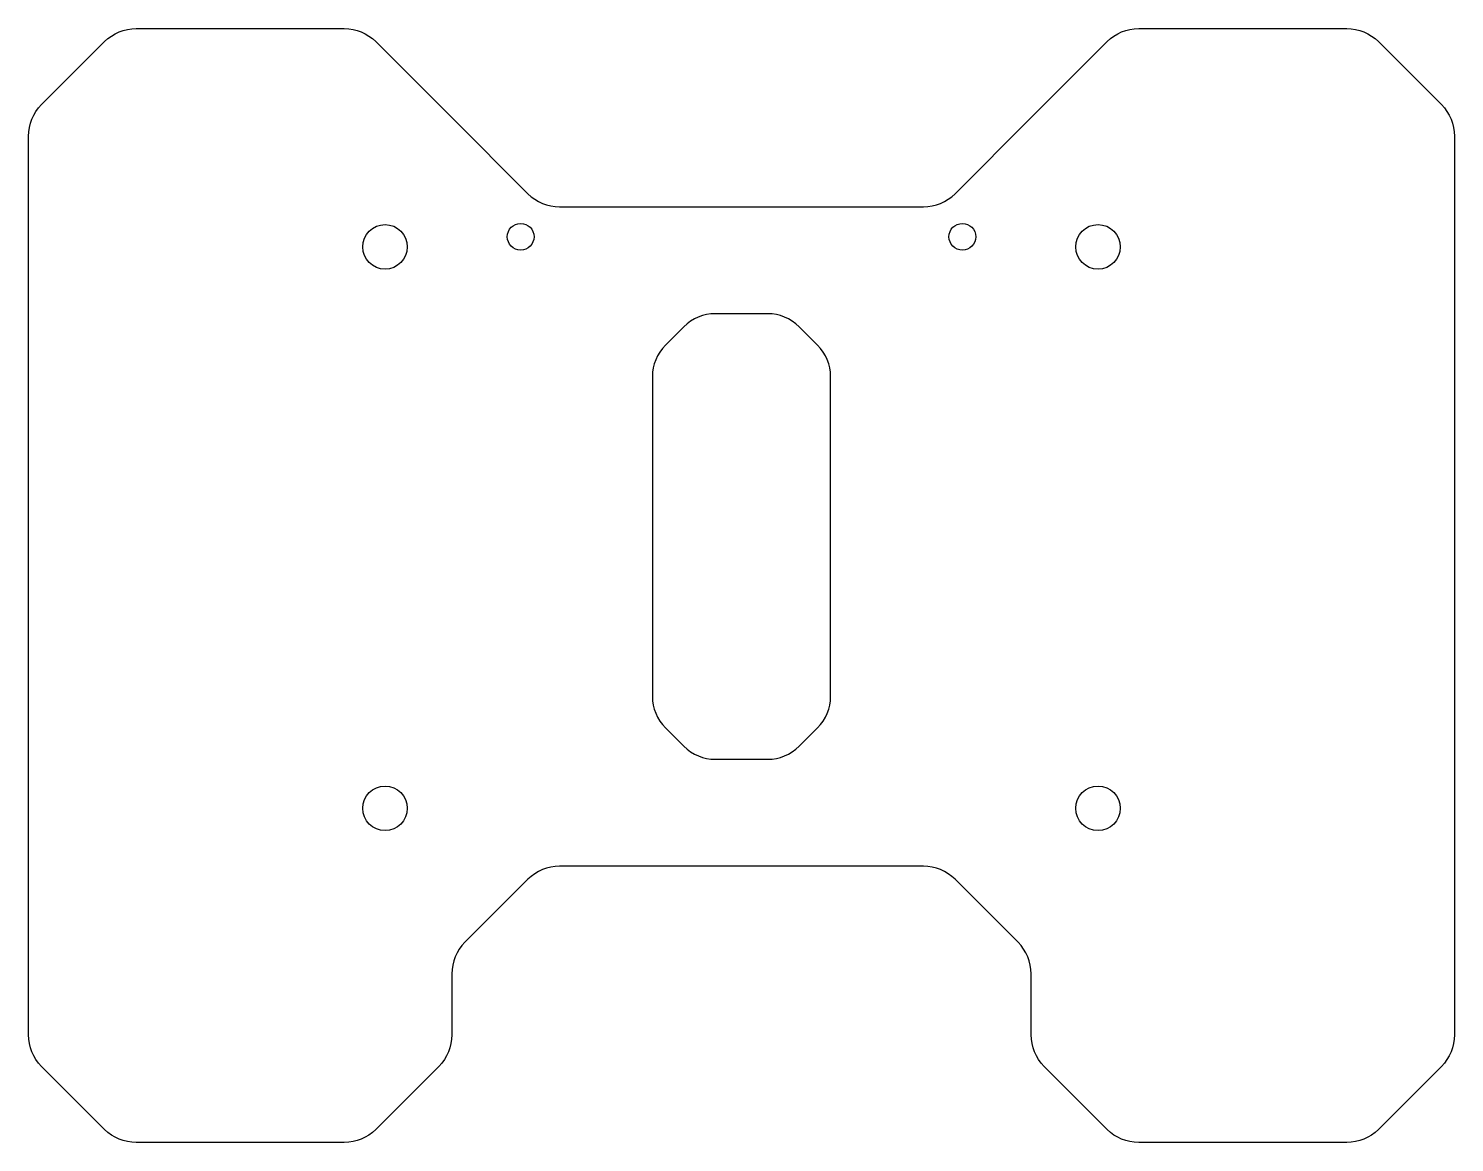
# Model space of a CAD drawing. Extents: x 20 to 180, y 24 to 149.
import ezdxf

# ---------------------------------------------------------------- set-up
doc = ezdxf.new("R2010")
doc.units = 0
doc.header["$MEASUREMENT"] = 0
doc.layers.get('0').update_dxf_attribs({"linetype": 'CONTINUOUS'})

msp = doc.modelspace()

# ---------------------------------------------------------------- linework, layer by layer
for points in [[(28.27, 25.62), (21.2, 32.69, -0.198912), (19.74, 36.23), (19.74, 137.09, -0.198912), (21.2, 140.62), (28.27, 147.69, -0.198912), (31.81, 149.16), (55.17, 149.16, -0.198912), (58.7, 147.69), (67.24, 139.16), (75.77, 130.62, 0.198912), (79.31, 129.16), (120.17, 129.16, 0.198912), (123.7, 130.62), (132.24, 139.16), (140.77, 147.69, -0.198912), (144.31, 149.16), (167.67, 149.16, -0.198912), (171.2, 147.69), (178.27, 140.62, -0.198912), (179.74, 137.09), (179.74, 36.23, -0.198912), (178.27, 32.69), (171.2, 25.62, -0.198912), (167.67, 24.16), (144.31, 24.16, -0.198912), (140.77, 25.62), (133.7, 32.69, -0.198912), (132.24, 36.23), (132.24, 43.09, 0.198912), (130.77, 46.62), (123.7, 53.69, 0.198912), (120.17, 55.16), (79.31, 55.16, 0.198912), (75.77, 53.69), (68.7, 46.62, 0.198912), (67.24, 43.09), (67.24, 36.23, -0.198912), (65.77, 32.69), (58.7, 25.62, -0.198912), (55.17, 24.16), (31.81, 24.16, -0.198912)], [(96.81, 67.16), (102.67, 67.16, 0.198912), (106.2, 68.62), (108.27, 70.69, 0.198912), (109.74, 74.23), (109.74, 110.09, 0.198912), (108.27, 113.62), (106.2, 115.69, 0.198912), (102.67, 117.16), (96.81, 117.16, 0.198912), (93.27, 115.69), (91.2, 113.62, 0.198912), (89.74, 110.09), (89.74, 74.23, 0.198912), (91.2, 70.69), (93.27, 68.62, 0.198912)]]:
    msp.add_lwpolyline(points, format="xyb", close=True)
for centre in [(59.74, 124.66), (139.74, 124.66), (59.74, 61.66), (139.74, 61.66)]:
    msp.add_circle(centre, 2.5)
at = {"color": 7, "linetype": 'Continuous', "lineweight": 25}
for centre in [(74.96, 125.79), (74.96, 125.79), (124.52, 125.79), (124.52, 125.79)]:
    msp.add_circle(centre, 1.5, dxfattribs=at)

doc.saveas('drawing.dxf')
